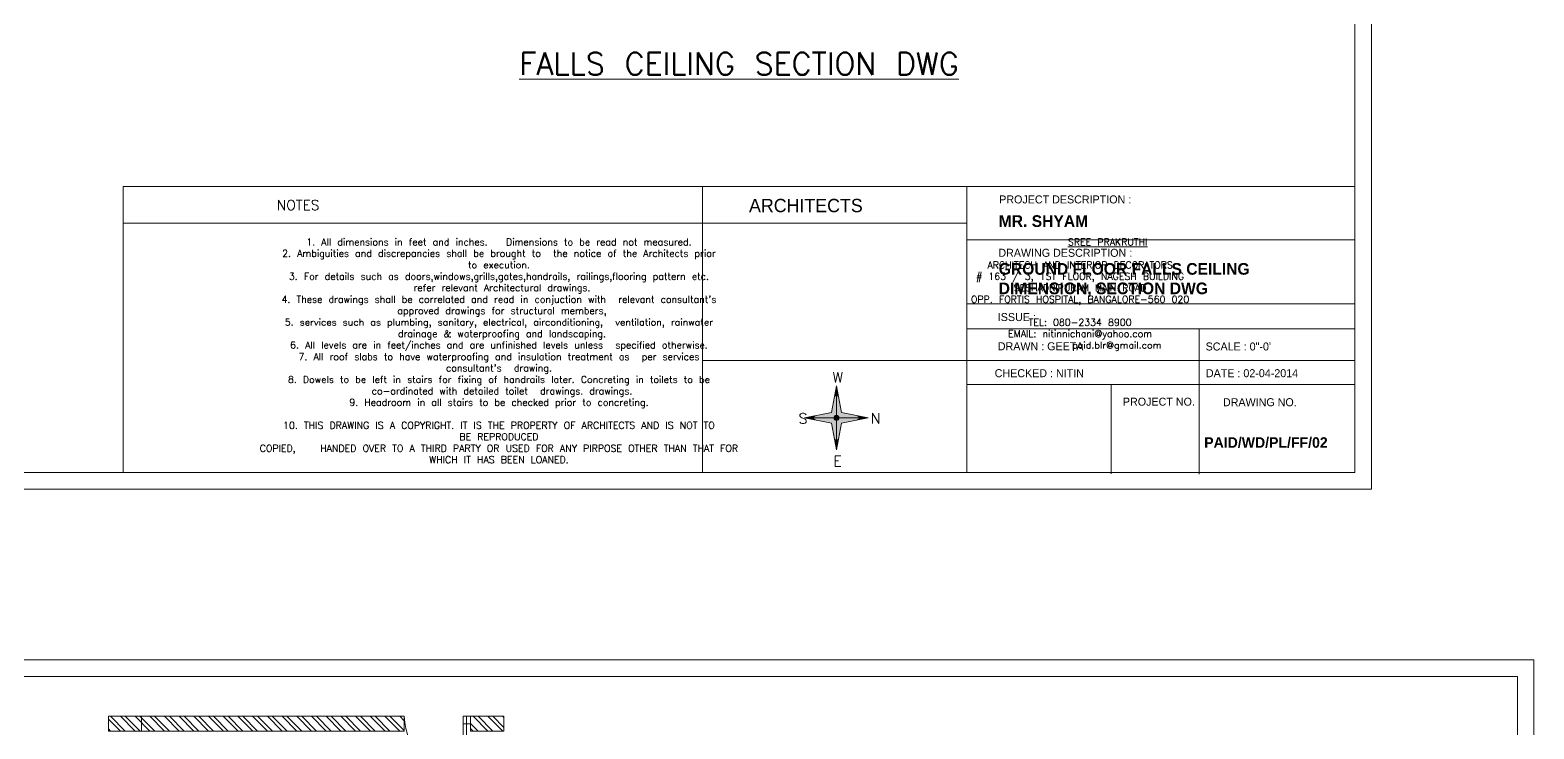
# Model space of a CAD drawing. Header units: inches. Extents: x 111501 to 134888, y 46021 to 52102.
# Drawn here: x 118567 to 119380, y 46773 to 47151 of the extents above; entities that cross this region are included whole.
import ezdxf

# ---------------------------------------------------------------- set-up
doc = ezdxf.new("R2010")
doc.units = ezdxf.units.IN
doc.header["$MEASUREMENT"] = 0
for name, color, linetype, lineweight in [('DOOR', 1, 'Continuous', 0), ('SHEET', 7, 'Continuous', 30), ('text1', 7, 'Continuous', 0), ('wall', 7, 'Continuous', 9)]:
    doc.layers.add(name, color=color, linetype=linetype, lineweight=lineweight)
doc.styles.get("Standard").update_dxf_attribs({"font": 'txt.shx', "height": 6})
doc.styles.add('style4', font='GOTHIC.TTF', dxfattribs={"height": 18})

msp = doc.modelspace()

# ---------------------------------------------------------------- hatches: boundary and pattern name
at = {"layer": 'SHEET', "lineweight": 5}
h = msp.add_hatch(color=0, dxfattribs=at)
h.set_gradient(color1=(0, 0, 41), one_color=1, tint=1, name='CYLINDER')
h.paths.add_polyline_path([(119002.98, 46958.42), (119001.93, 46952.75), (119002.98, 46953.81)])
h.paths.add_polyline_path([(119002.98, 46958.42), (119002.98, 46953.81), (119004.03, 46952.75)])
h = msp.add_hatch(color=0, dxfattribs=at)
h.set_gradient(color1=(186, 79, 131), one_color=1, tint=1, name='INVHEMISPHERICAL')
h.paths.add_polyline_path([(118989.79, 46941.17), (118991.56, 46940.03), (119000.32, 46938.3), (119001.93, 46929.59), (119002.98, 46928.54), (119002.98, 46941.17)])
h.paths.add_polyline_path([(119016.18, 46941.17), (119014.41, 46942.32), (119005.65, 46944.04), (119004.03, 46952.75), (119002.98, 46953.81), (119002.98, 46941.17)])
h = msp.add_hatch(color=0, dxfattribs=at)
h.set_gradient(color1=(186, 79, 131), one_color=1, tint=1, name='CURVED')
h.paths.add_polyline_path([(119002.98, 46953.81), (119001.93, 46952.75), (119000.32, 46944.04), (118991.56, 46942.32), (118989.79, 46941.17), (119002.98, 46941.17)])
h.paths.add_polyline_path([(119002.98, 46928.54), (119004.03, 46929.59), (119005.65, 46938.3), (119014.41, 46940.03), (119016.18, 46941.17), (119002.98, 46941.17)])
h = msp.add_hatch(color=0, dxfattribs=at)
h.set_gradient(color1=(0, 0, 41), one_color=1, tint=1, name='CURVED')
h.paths.add_polyline_path([(118985.74, 46941.17), (118989.79, 46941.17), (118991.56, 46942.32)])
h.paths.add_polyline_path([(118985.74, 46941.17), (118991.56, 46940.03), (118989.79, 46941.17)])
h = msp.add_hatch(color=0, dxfattribs=at)
h.set_gradient(color1=(186, 79, 131), one_color=1, tint=1, name='SPHERICAL')
h.paths.add_polyline_path([(119004.37, 46941.17, 1), (119001.59, 46941.17, 1)])
h = msp.add_hatch(color=0, dxfattribs=at)
h.set_gradient(color1=(0, 0, 41), one_color=1, tint=1, name='INVCURVED')
h.paths.add_polyline_path([(119020.23, 46941.17), (119016.18, 46941.17), (119014.41, 46940.03)])
h.paths.add_polyline_path([(119020.23, 46941.17), (119014.41, 46942.32), (119016.18, 46941.17)])
h = msp.add_hatch(color=0, dxfattribs=at)
h.set_gradient(color1=(0, 0, 41), one_color=1, tint=1)
h.paths.add_polyline_path([(119002.98, 46928.54), (119001.93, 46929.59), (119002.98, 46923.93)])
h.paths.add_polyline_path([(119002.98, 46923.93), (119004.03, 46929.59), (119002.98, 46928.54)])
at = {"layer": 'wall', "lineweight": 5}
h = msp.add_hatch(dxfattribs=at)
h.set_pattern_fill('ANSI32', color=256, scale=15, angle=90, style=0)
h.set_pattern_definition([(135, (165811.399, -52608.515), (-3.97747564, -3.97747564), []), (135, (165811.399, -52605.8636), (-3.97747564, -3.97747564), [])])
h.paths.add_polyline_path([(118698.3, 46771.78), (118695.15, 46771.78), (118627.06, 46771.78), (118627.06, 46779.78), (118769.06, 46779.78), (118769.06, 46771.78), (118746.3, 46771.78), (118746.3, 46771.83)])
h.paths.add_polyline_path([(118823.06, 46771.78), (118823.06, 46779.78), (118805.06, 46779.78), (118805.06, 46775.78), (118805.06, 46771.78), (118817.06, 46771.78)])
h.paths.add_polyline_path([(118627.06, 46771.78), (118627.06, 46779.78), (118609.06, 46779.78), (118609.06, 46771.78), (118610.87, 46771.78), (118616.87, 46771.78)])

# ---------------------------------------------------------------- linework, layer by layer
at = {"layer": 'DOOR', "color": 5, "linetype": 'Continuous', "lineweight": 0}
for points in [[(118801.06, 46779.78), (118802.91, 46779.78), (118802.91, 46743.74), (118801.06, 46743.74)], [(118805.06, 46779.78), (118801.06, 46779.78), (118801.06, 46775.78), (118805.06, 46775.78)]]:
    msp.add_lwpolyline(points, close=True, dxfattribs=at)
msp.add_arc((118807.53, 46781.67, -0.46), 38.48, 182.81392, 260.32693, dxfattribs=at)
at = {"layer": 'SHEET', "color": 0, "lineweight": 5, "ltscale": 25}
for p, q in [((119283.53, 47066.3), (118617.09, 47066.3)), ((118617.09, 47066.3), (118617.09, 46911.58)), ((118930.47, 47066.3), (118930.47, 46911.58)), ((119073.61, 47066.3), (119073.61, 46911.58)), ((119073.61, 47046.45), (118617.09, 47046.45)), ((119151.56, 46959.3), (119151.56, 46910.84))]:
    msp.add_line(p, q, dxfattribs=at)
at = {"layer": 'SHEET', "color": 0, "lineweight": 5}
for p, q in [((119002.98, 46958.42, 6.79), (119000.32, 46944.04, 6.79)), ((119002.98, 46958.42, 6.79), (119002.98, 46923.93, 6.79)), ((119002.98, 46958.42, 6.79), (119005.65, 46944.04, 6.79)), ((119002.98, 46953.81, 6.79), (119001.93, 46952.75, 6.79)), ((119002.98, 46953.81, 6.79), (119004.03, 46952.75, 6.79)), ((118985.74, 46941.17, 6.79), (119000.32, 46944.04, 6.79)), ((118985.74, 46941.17, 6.79), (119020.23, 46941.17, 6.79)), ((118985.74, 46941.17, 6.79), (119000.32, 46938.3, 6.79)), ((118989.79, 46941.17, 6.79), (118991.56, 46942.32, 6.79)), ((118989.79, 46941.17, 6.79), (118991.56, 46940.03, 6.79)), ((119020.23, 46941.17, 6.79), (119005.65, 46944.04, 6.79)), ((119020.23, 46941.17, 6.79), (119005.65, 46938.3, 6.79)), ((119016.18, 46941.17, 6.79), (119014.41, 46942.32, 6.79)), ((119016.18, 46941.17, 6.79), (119014.41, 46940.03, 6.79)), ((119000.32, 46938.3, 6.79), (119002.98, 46923.93, 6.79)), ((119005.65, 46938.3, 6.79), (119002.98, 46923.93, 6.79)), ((119002.98, 46928.54, 6.79), (119001.93, 46929.59, 6.79)), ((119002.98, 46928.54, 6.79), (119004.03, 46929.59, 6.79))]:
    msp.add_line(p, q, dxfattribs=at)
at = {"layer": 'SHEET', "color": 0, "lineweight": 5, "ltscale": 25}
for points in [[(117990.52, 46902.66), (119292.45, 46902.66), (119292.45, 48725.76), (117990.52, 48725.76)], [(117999.45, 46911.58), (119283.53, 46911.58), (119283.53, 48716.84), (117999.45, 48716.84)], [(117743.69, 46049.32), (119380.37, 46049.32), (119380.37, 46810.28), (117743.69, 46810.28)], [(117752.61, 46058.25), (119371.45, 46058.25), (119371.45, 46801.35), (117752.61, 46801.35)]]:
    msp.add_lwpolyline(points, close=True, dxfattribs=at)
for points in [[(119283.53, 47037.42), (119073.61, 47037.42)], [(119283.53, 47002.84), (119073.61, 47002.84)], [(119283.53, 46989.25), (119073.61, 46989.25)], [(119199.22, 46959.3), (119199.22, 46989.25)], [(118930.47, 46972.12), (119073.61, 46972.12)], [(119073.61, 46972.12), (119283.53, 46972.12)], [(119283.53, 46959.3), (119073.61, 46959.3)], [(119199.22, 46910.74), (119199.22, 46959.19)]]:
    msp.add_lwpolyline(points, dxfattribs=at)
at = {"layer": 'SHEET', "color": 0, "lineweight": 5}
msp.add_circle((119002.98, 46941.17, 6.79), 1.39, dxfattribs=at)
at = {"layer": 'wall', "lineweight": 5}
for points in [[(118627.06, 46779.78), (118627.06, 46771.78), (118609.06, 46771.78), (118609.06, 46779.78)], [(118769.06, 46779.78), (118769.06, 46771.78), (118627.06, 46771.78), (118627.06, 46779.78)]]:
    msp.add_lwpolyline(points, close=True, dxfattribs=at)
at = {"layer": 'wall'}
msp.add_lwpolyline([(118823.06, 46779.78), (118823.06, 46771.78), (118805.06, 46771.78), (118805.06, 46779.78)], close=True, dxfattribs=at)

# ---------------------------------------------------------------- texts
at = {"layer": 'SHEET', "color": 0, "lineweight": 5}
for s, insert, char_height, width, attachment_point in [('{\\H0.7553x;NOTES}', (118711.74, 47056.25), 7.1994, 64.1039, 5), ('{\\fCentury Gothic|b0|i0|c0|p34;ARCHITECTS}', (118986.46, 47055.95), 7.1994, 133.3627, 5), ("\\pi-0.10706,l0.12084,t14.87;1.^IAll dimensions in feet and inches.   Dimensions to be read not measured. \\P2.^IAmbiguities and discrepancies shall be brought to  the notice of the Architects prior \\P\\pt0.12084;to execution.\\P\\pt14.87;3.^IFor details such as doors,windows,grills,gates,handrails, railings,flooring pattern etc.\\P\\pt0.12084; refer relevant Architectural drawings. \\P\\pt14.87;4.^IThese drawings shall be correlated and read in conjuction with  relevant consultant's\\P\\pt0.12084; approved drawings for structural members, \\P\\pt14.87;5.^Iservices such as plumbing, sanitary, electrical, airconditioning,  ventilation, rainwater\\P\\pt0.12084; drainage & waterproofing and landscaping.\\P\\pt14.87;6.^IAll levels are in feet/inches and are unfinished levels unless  specified otherwise. \\P7.^IAll roof slabs to have waterproofing and insulation treatment as  per services \\P\\pt0.12084;consultant's  drawing. \\P\\pt14.87;8.^IDowels to be left in stairs for fixing of handrails later. Concreting in toilets to be\\P\\pt0.12084; co-ordinated with detailed toilet  drawings. drawings. \\P\\pt14.87;9.^IHeadroom in all stairs to be checked prior to concreting.\\P\\pi0,l0,t0;\\P\\pi-0.10706,l0.12084,t14.87;10.^ITHIS DRAWING IS A COPYRIGHT. IT IS THE PROPERTY OF ARCHITECTS AND IS NOT TO \\P\\pt0.12084;BE REPRODUCED\\PCOPIED,    HANDED OVER TO A THIRD PARTY OR USED FOR ANY PIRPOSE OTHER THAN THAT FOR \\PWHICH IT HAS BEEN LOANED.", (118820.38, 46977.42), 3.71751, 401.2073, 5), ('         {\\LSREE PRAKRUTHI} \\P\\PARCHITECH AND INTERIOR DECORATORS\\P{\\A1;# 163 / 3, 1ST FLOOR, NAGESH BUILDING\\PSESHADRIPURAM MAIN ROAD\\POPP. FORTIS HOSPITAL, BANGALORE-560 020\\P\\PTEL: 080-2334 8900\\PEMAIL: nitinnichani@yahoo.com\\P            paid.blr@gmail.com}', (119134.84, 47007.74), 3.7175, 401.2073, 5), ('W', (119000.87, 46965.95, 6.79), 5.61, 3.7061, 1), ('S', (118982.53, 46943.67, 6.79), 5.61, 3.7061, 1), ('N', (119021.54, 46943.75, 6.79), 5.61, 3.7061, 1), ('E', (119001.31, 46920.56, 6.79), 5.61, 3.7061, 1)]:
    msp.add_mtext(s, dxfattribs=dict(at, insert=insert, char_height=char_height, width=width, attachment_point=attachment_point))
at = {"layer": 'SHEET', "color": 0, "lineweight": 5, "attachment_point": 1, "style": 'style4'}
for s, insert, char_height, width in [('PROJECT DESCRIPTION :', (119091.06, 47061.46), 4.3312, 157.8059), ('{\\fCentury Gothic|b1|i0|c0|p34;MR. SHYAM}', (119090.8, 47050.75), 6.323, 157.8059), ('DRAWING DESCRIPTION :', (119090.61, 47032.6), 4.3312, 157.8059), ('{\\fCentury Gothic|b1|i0|c0|p34;GROUND FLOOR FALLS CEILING DIMENSION, SECTION DWG }', (119090.8, 47024.9), 6.323, 186.6412), ('ISSUE :', (119090.31, 46997.85), 4.331, 157.8059), ('DRAWN : GEETA', (119090.31, 46982.05), 4.3312, 157.8059), ('SCALE : 0"-0\'', (119202.75, 46981.94), 4.3312, 303.3755), ('CHECKED : NITIN', (119088.63, 46967.5), 4.3312, 157.8059), ('DATE : 02-04-2014', (119202.9, 46967.5), 4.3312, 303.3755), ('PROJECT NO.', (119157.99, 46952.09), 4.3312, 157.8059), ('DRAWING NO.', (119212.13, 46951.8), 4.3312, 303.3755), ('{\\fCentury Gothic|b1|i0|c0|p34;PAID/WD/PL/FF/02}', (119201.98, 46930.69), 5.6907, 287.5949)]:
    msp.add_mtext(s, dxfattribs=dict(at, insert=insert, char_height=char_height, width=width))
at = {"layer": 'text1', "color": 0, "insert": (118831.41, 47138.68), "char_height": 12, "width": 318.552, "attachment_point": 1}
msp.add_mtext('{\\LFALLS CEILING SECTION DWG}', dxfattribs=at)

doc.saveas('drawing.dxf')
